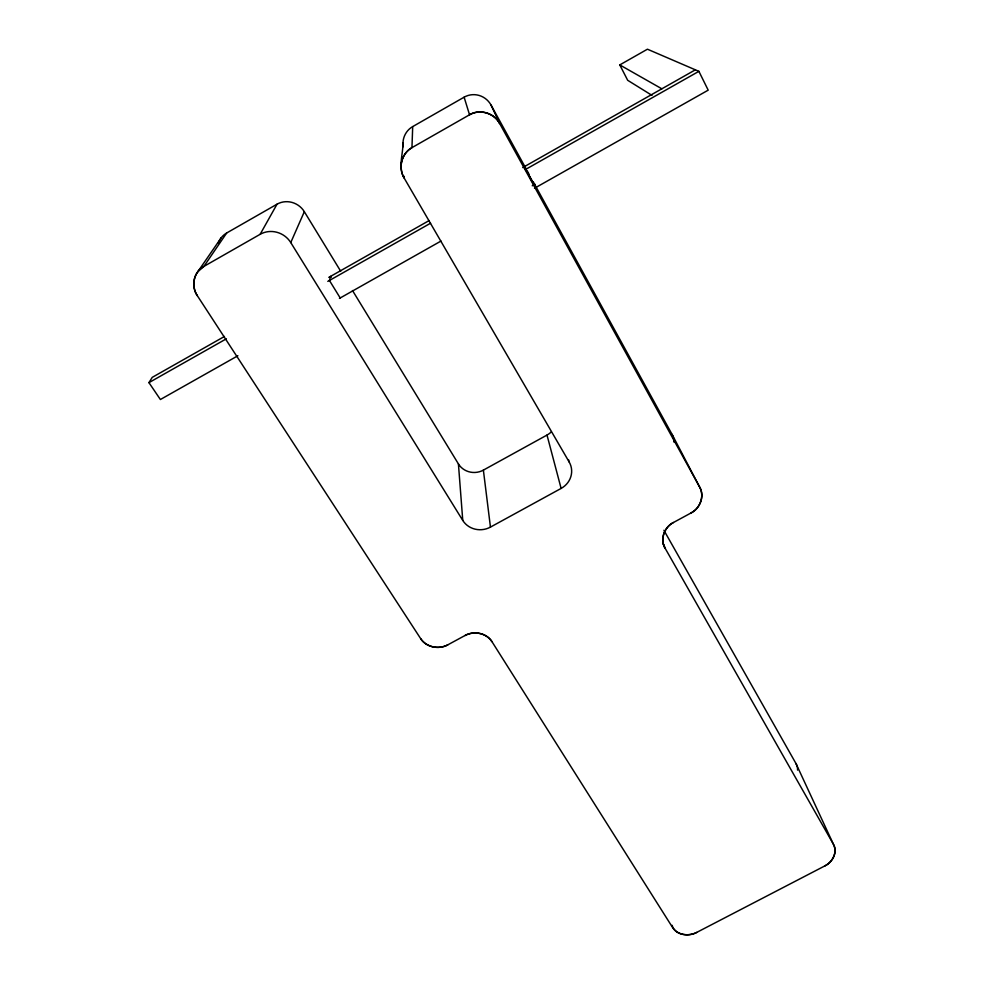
<?xml version="1.0" encoding="UTF-8"?>
<svg xmlns="http://www.w3.org/2000/svg" width="984" height="984" viewBox="0 0 984 984"><rect width="100%" height="100%" fill="white"/><g stroke="black" fill="none" stroke-linecap="round" stroke-linejoin="round"><path stroke-width="1.48" d="M525.96 168.572L491.077 105.116A20.197 19.68 74.1 0 0 464.116 97.182L412.702 126.592L411.952 147.649C401.46 153.344 397.954 167.957 404.141 178.018L569.195 462.037A20.393 19.262 -14.1 0 1 561.114 488.421L490.45 527.104A20.357 19.065 -6.5 0 1 462.763 520.425L290.76 242.568A22.472 21.328 32.7 0 0 260.145 234.303L203.885 266.418C193.59 271.892 190.761 286.393 197.366 295.753L420.697 638.69C426.355 647.423 438.962 649.797 447.855 644.815L465.014 635.516C473.833 630.559 486.44 632.86 491.951 641.642L672.699 927.678C677.755 935.464 689.021 936.559 696.77 932.389L824.85 865.908C832.599 862.242 837.95 852.119 833.35 844.124L795.958 763.51L663.905 530.278M404.252 176.345L404.141 178.018C397.893 167.182 403.132 154.304 402.985 142.705M401.078 165.62C401.472 158.313 405.568 151.29 411.952 147.649L469.54 114.784C479.811 108.597 494.288 113.037 499.724 123.59L699.673 487.105C704.864 496.207 700.091 508.396 691.026 512.971L673.437 522.504C664.483 526.993 659.711 539.072 664.987 548.014L833.35 844.124C837.876 852.144 832.575 862.181 824.85 865.908M290.76 242.568L304.327 211.683A20.111 19.163 36.8 0 0 277.021 204.192L226.664 232.999A20.135 18.979 33.4 0 0 218.534 242.814M260.145 234.303L277.021 204.192M221.252 237.71L197.858 271.67C192.569 278.583 192.618 288.57 197.366 295.753M237.894 355.753L160.392 399.516L148.941 382.641L152.237 377.364L224.463 336.466M226.664 232.999L203.885 266.418L197.858 271.67M673.437 522.504C664.52 527.067 659.784 539.035 664.987 548.014L663.339 544.017M691.026 512.971C700.054 508.322 704.79 496.256 699.673 487.105L672.047 434.338L533.291 181.905M651.998 95.374L627.681 80.294L619.785 64.919L647.435 49.2L698.886 71.34L708.197 90.159L534.509 188.252M328.791 277.39L429.11 220.588M522.738 167.575L695.368 69.827M148.941 382.641L226.357 338.816M327.807 281.387L430.586 223.208M525.358 169.568L698.886 71.34M532.258 185.767L534.927 184.254M339.431 298.41L440.98 241.068M352.493 290.526L458.421 463.919A18.327 17.392 -5.1 0 0 483.378 470.118L547.006 435.063A18.352 17.564 -13.7 0 0 551.065 432.062M465.014 635.516C473.882 630.621 486.367 632.896 491.951 641.642M447.855 644.815C438.925 649.723 426.416 647.386 420.697 638.69M696.77 932.389C688.702 936.854 674.889 935.255 672.084 925.292M619.785 64.919L661.851 88.806M331.178 277.451L330.538 276.406L329.431 280.465L340.206 297.98M304.327 211.683L340.722 271.264M527.375 171.142L528.851 173.836M491.077 105.116L499.724 123.59C494.202 113.086 479.86 108.683 469.54 114.784L464.116 97.182M568.506 459.7L569.195 462.037M547.006 435.063L561.114 488.421M483.378 470.118L490.45 527.104M458.421 463.919L462.763 520.425M403.206 146.739A20.111 19.606 59.4 0 1 412.702 126.592M672.047 434.338A18.142 17.072 -25.9 0 1 674.04 442.173M795.958 763.51A16.63 14.366 -21.7 0 1 797.569 770.115M534.189 184.672L524.3 166.69L535.64 187.612L534.189 184.672"/></g></svg>
